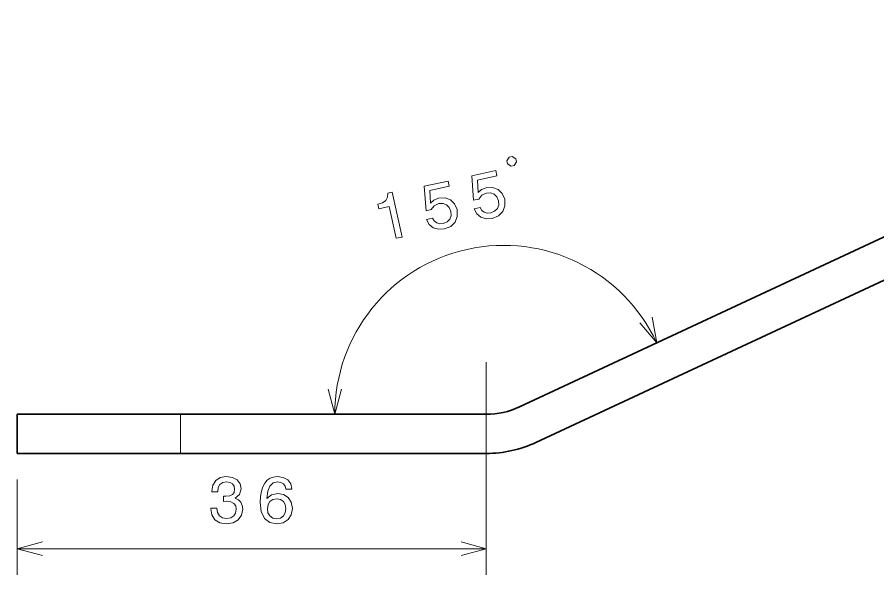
# Model space of a CAD drawing. Extents: x 0 to 297, y 0 to 210.
# Drawn here: x 163.5 to 229.4, y 78.4 to 121.1 of the extents above; entities that cross this region are included whole.
import ezdxf

# ---------------------------------------------------------------- set-up
doc = ezdxf.new("R2010")
doc.units = 0

msp = doc.modelspace()

# ---------------------------------------------------------------- linework, layer by layer
at = {"color": 7, "lineweight": 35}
for p, q in [((266.010406, 121.108734), (201.99765, 91.259094)), ((267.278259, 118.389809), (203.265503, 88.540169)), ((176.033066, 90.696938), (199.461929, 90.696938)), ((176.033066, 87.696938), (199.461929, 87.696938))]:
    msp.add_line(p, q, dxfattribs=at)
at = {"color": 34, "lineweight": 13, "ltscale": 0.407382}
msp.add_line((199.461929, 94.696938), (199.461929, 78.401642), dxfattribs=at)
at = {"color": 7, "lineweight": 35, "ltscale": 0.3125}
for p, q in [((176.033066, 90.696938), (163.533066, 90.696938)), ((176.033066, 87.696938), (163.533066, 87.696938))]:
    msp.add_line(p, q, dxfattribs=at)
at = {"color": 7, "lineweight": 35, "ltscale": 0.075}
msp.add_line((163.533066, 87.696938), (163.533066, 90.696938), dxfattribs=at)
at = {"color": 7, "lineweight": 13, "ltscale": 0.075}
msp.add_line((176.033066, 87.696938), (176.033066, 90.696938), dxfattribs=at)
at = {"color": 34, "lineweight": 13, "ltscale": 0.182382}
msp.add_line((163.533066, 85.696938), (163.533066, 78.401642), dxfattribs=at)
at = {"color": 34, "lineweight": 13}
msp.add_line((163.533066, 80.401642), (199.461929, 80.401642), dxfattribs=at)
at = {"color": 7, "lineweight": 13}
for points in [[(201.361435, 109.708527), (201.589233, 109.759026), (201.766541, 110.037331), (201.716034, 110.265137), (201.437729, 110.442429), (201.20993, 110.39193), (201.032623, 110.113625), (201.08313, 109.885818)], [(198.534897, 106.431908), (198.732727, 106.052177), (199.043839, 105.79055), (199.442017, 105.672195), (199.911362, 105.698761), (200.389008, 105.897629), (200.724487, 106.225128), (200.885529, 106.66375), (200.869934, 107.176857), (200.684708, 107.616203), (200.368698, 107.923241), (199.94812, 108.072784), (199.451965, 108.050606), (199.095779, 107.90966), (198.846222, 107.683868), (198.779968, 108.635162), (200.276764, 108.966995), (200.187256, 109.370735), (198.36058, 108.965767), (198.49147, 107.093811), (198.885361, 107.181137), (199.119629, 107.475861), (199.465424, 107.640343), (199.792557, 107.656036), (200.068741, 107.551971), (200.274857, 107.344543), (200.397797, 107.046356), (200.412399, 106.724159), (200.308319, 106.447968), (200.100906, 106.241852), (199.802719, 106.118927), (199.534119, 106.095535), (199.307144, 106.164024), (199.120148, 106.308533), (198.992798, 106.533417)], [(194.887436, 105.623283), (195.085266, 105.243553), (195.396378, 104.981926), (195.79454, 104.863571), (196.263901, 104.890137), (196.741547, 105.089005), (197.077026, 105.416504), (197.238068, 105.855125), (197.222473, 106.368233), (197.037247, 106.807579), (196.721222, 107.114616), (196.300644, 107.26416), (195.804489, 107.241982), (195.448318, 107.101036), (195.198761, 106.875244), (195.132507, 107.826538), (196.629303, 108.158371), (196.539795, 108.562111), (194.71312, 108.157143), (194.843994, 106.285187), (195.2379, 106.372513), (195.472168, 106.667236), (195.817963, 106.831718), (196.145081, 106.847412), (196.42128, 106.743347), (196.627396, 106.535919), (196.75032, 106.237732), (196.764938, 105.915535), (196.660858, 105.639343), (196.453445, 105.433228), (196.155258, 105.310303), (195.886658, 105.286911), (195.659683, 105.3554), (195.472672, 105.499908), (195.345337, 105.724792)], [(192.569977, 104.17453), (193.018036, 104.273857), (192.255035, 107.715515), (191.920227, 107.641289), (191.898193, 107.321297), (191.765686, 107.080124), (191.521088, 106.901924), (191.155624, 106.779579), (191.233124, 106.429993), (192.030762, 106.606827)]]:
    msp.add_lwpolyline(points, close=True, dxfattribs=at)
for points in [[(211.232071, 97.696739), (212.517639, 96.16465), (212.170349, 98.134262)], [(187.336761, 92.628792), (187.854401, 90.696938), (188.37204, 92.628792)]]:
    msp.add_lwpolyline(points, dxfattribs=at)
at = {"color": 34, "lineweight": 13}
for points in [[(178.358597, 83.50106), (178.358597, 83.465759), (178.439285, 82.981613), (178.676315, 82.6185), (179.049515, 82.386513), (179.543762, 82.300774), (180.068253, 82.386513), (180.461624, 82.608414), (180.713776, 82.961441), (180.804565, 83.415329), (180.764221, 83.712875), (180.653259, 83.954956), (180.47171, 84.141556), (180.22963, 84.277718), (180.557434, 84.550056), (180.673431, 84.983772), (180.597794, 85.377144), (180.38092, 85.674698), (180.027908, 85.861298), (179.543762, 85.926857), (179.089859, 85.846161), (178.741882, 85.62426), (178.514938, 85.27124), (178.439285, 84.802216), (178.439285, 84.766914), (178.888138, 84.766914), (178.928482, 85.089684), (179.059601, 85.321671), (179.271423, 85.462875), (179.56897, 85.513313), (179.831223, 85.472969), (180.022858, 85.367058), (180.138855, 85.195587), (180.184235, 84.9636), (180.138855, 84.716484), (180.017822, 84.550056), (179.806, 84.449188), (179.518539, 84.41893), (179.321854, 84.423973), (179.321854, 84.025558), (179.56897, 84.035645), (179.886688, 83.990257), (180.123718, 83.869217), (180.264938, 83.672531), (180.315369, 83.415329), (180.259888, 83.122818), (180.113647, 82.90596), (179.881653, 82.769798), (179.574005, 82.724403), (179.256287, 82.774841), (179.024292, 82.926132), (178.878052, 83.168213), (178.822571, 83.50106)], [(184.575882, 84.958557), (184.480072, 85.367058), (184.258163, 85.669655), (183.915222, 85.861298), (183.47142, 85.926857), (183.173874, 85.891556), (182.916656, 85.795731), (182.689728, 85.639389), (182.498077, 85.417488), (182.346771, 85.140114), (182.235825, 84.802216), (182.165222, 84.403801), (182.14505, 83.954956), (182.225739, 83.238815), (182.472855, 82.71936), (182.871277, 82.406685), (183.415939, 82.300774), (183.905136, 82.391556), (184.278336, 82.628586), (184.520416, 83.001785), (184.60614, 83.475845), (184.520416, 83.954956), (184.288422, 84.323112), (183.930359, 84.555099), (183.486542, 84.635788), (183.007446, 84.534927), (182.649368, 84.247459), (182.725021, 84.802216), (182.886414, 85.20063), (183.133514, 85.43766), (183.476471, 85.518356), (183.728622, 85.478012), (183.920258, 85.372101), (184.046356, 85.195587), (184.111908, 84.958557)], [(184.116943, 83.470802), (184.061478, 83.153084), (183.920258, 82.911003), (183.693329, 82.749626), (183.410904, 82.699188), (183.113342, 82.749626), (182.886414, 82.90596), (182.740143, 83.148041), (182.694763, 83.465759), (182.745193, 83.778442), (182.886414, 84.015472), (183.118393, 84.166771), (183.431076, 84.222244), (183.7034, 84.166771), (183.920258, 84.020515), (184.061478, 83.783485)]]:
    msp.add_lwpolyline(points, close=True, dxfattribs=at)
for points in [[(165.46492, 80.919281), (163.533066, 80.401642), (165.46492, 79.884003)], [(197.53009, 79.884003), (199.461929, 80.401642), (197.53009, 80.919281)]]:
    msp.add_lwpolyline(points, dxfattribs=at)
at = {"color": 7, "lineweight": 13}
msp.add_arc((200.792099, 90.696938), 12.937707, 25.000002, 180.000022, dxfattribs=at)
at = {"color": 7, "lineweight": 35}
for radius in [6, 9]:
    msp.add_arc((199.461929, 96.696938), radius, 269.999997, 294.999999, dxfattribs=at)

doc.saveas('drawing.dxf')
